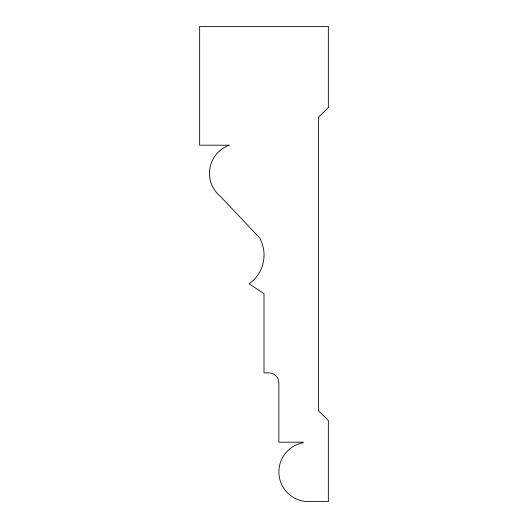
<?xml version="1.0" encoding="UTF-8"?>
<svg xmlns="http://www.w3.org/2000/svg" width="528" height="528" viewBox="0 0 528 528"><rect width="100%" height="100%" fill="white"/><g stroke="black" fill="none" stroke-linecap="round" stroke-linejoin="round"><path stroke-width="0.79" d="M328.35 107.408L318.45 117.308L318.45 410.692L328.35 420.592L328.35 501.6L308.55 501.6A29.7 29.7 0 0 1 303.204 442.688L303.204 442.2L278.85 442.2L278.85 382.8A9.9 9.9 0 0 0 268.95 372.9L264 372.9L264 293.7L249.15 283.8A35.244 35.244 0 0 0 259.598 237.877L220.414 196.383A29.799 29.799 0 0 1 229.35 145.2L199.65 145.2L199.65 26.4L328.35 26.4L328.35 107.408"/></g></svg>
